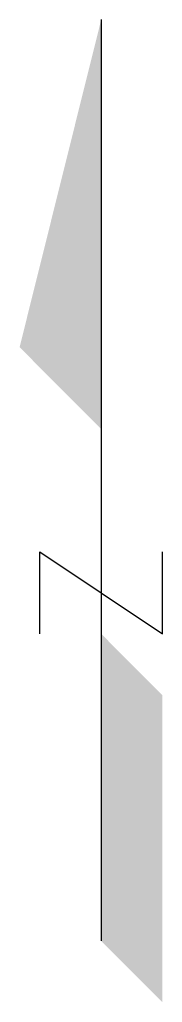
# Model space of a CAD drawing. Extents: x -333 to 250, y -1667 to 2333.
import ezdxf

# ---------------------------------------------------------------- set-up
doc = ezdxf.new("R2010")
doc.units = 0
doc.layers.get('0').update_dxf_attribs({"linetype": 'CONTINUOUS'})

msp = doc.modelspace()

# ---------------------------------------------------------------- linework, layer by layer
at = {"color": 0}
for p, q in [((0, 2333.3), (0, -1416.7)), ((-250, -166.7), (-250, 166.7)), ((-250, 166.7), (250, -166.7)), ((250, -166.7), (250, 166.7))]:
    msp.add_line(p, q, dxfattribs=at)
for points in [[(0, 2333.3), (-333.3, 1000), (0, 666.7)], [(0, -166.7), (0, -1416.7), (250, -416.7), (250, -1666.7)]]:
    msp.add_solid(points, dxfattribs=at)

doc.saveas('drawing.dxf')
